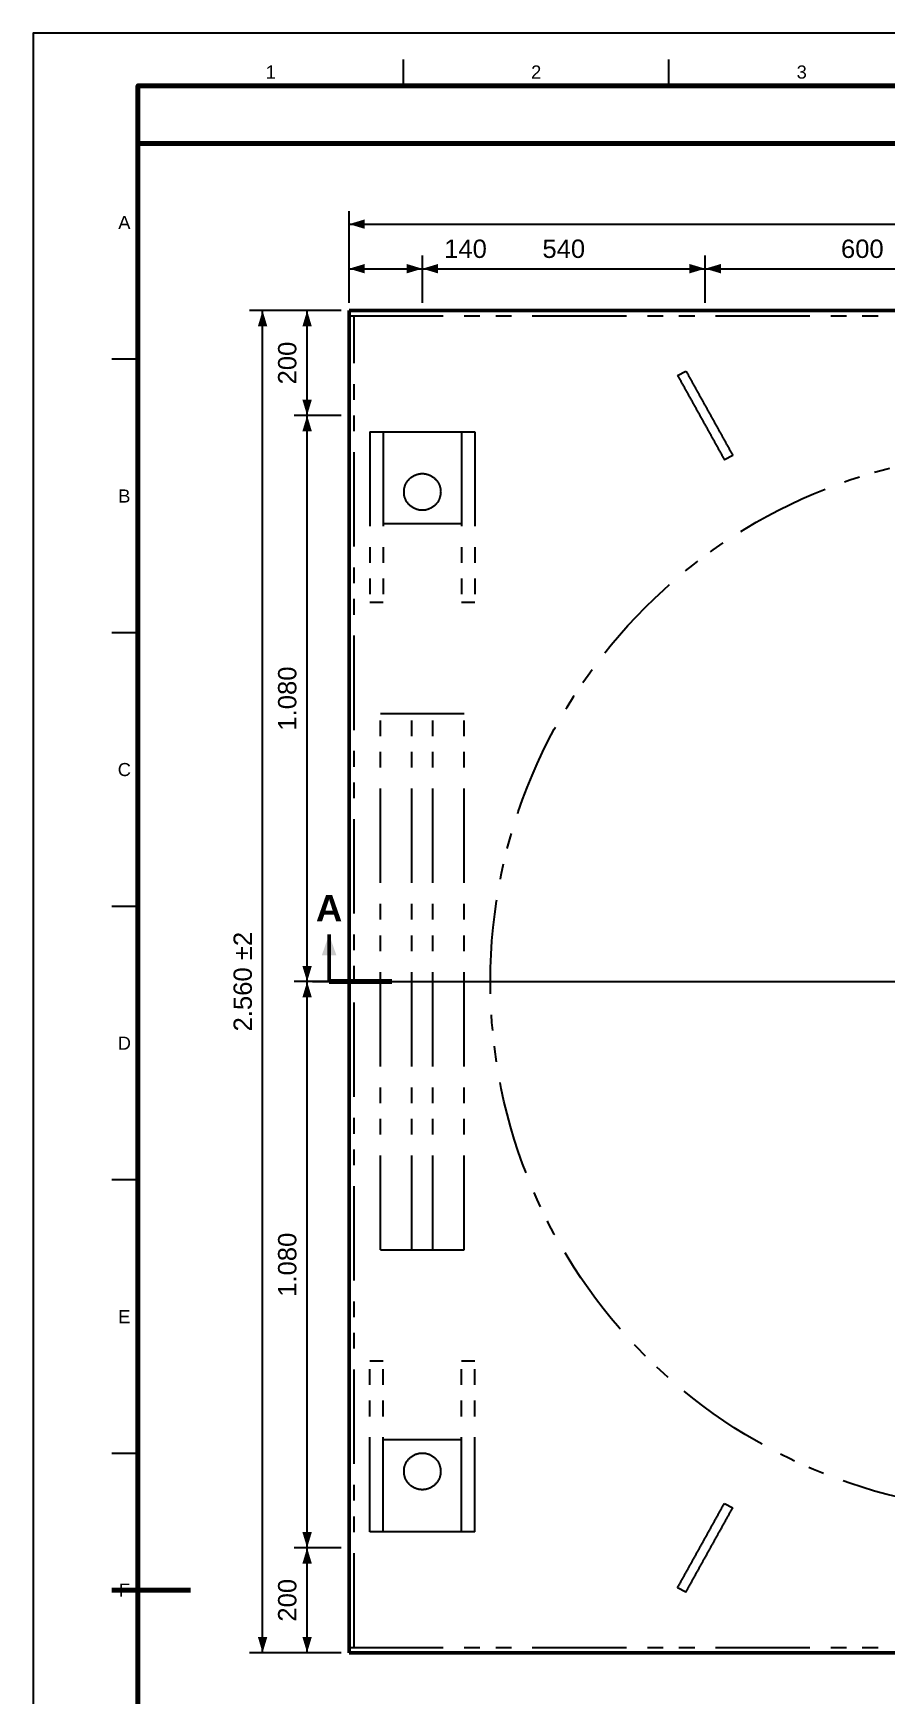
# Model space of a CAD drawing. Header units: millimetres. Extents: x 0 to 841, y 0 to 594.
# Drawn here: x 0 to 163, y 276.9 to 594 of the extents above; entities that cross this region are included whole.
import ezdxf
from ezdxf.enums import TextEntityAlignment as Align

# ---------------------------------------------------------------- set-up
doc = ezdxf.new("R2010")
doc.units = ezdxf.units.MM
doc.linetypes.add('EJE', pattern=[31, 20, -4, 3, -4])
doc.linetypes.add('FANTASMA', pattern=[35, 18, -4, 3, -3, 3, -4])
for name, color, linetype, lineweight in [('CORTE', 7, 'EJE', 70), ('COTA', 7, 'CONTINUOUS', 25), ('EJE', 7, 'EJE', 25), ('FANT', 7, 'FANTASMA', 25), ('FINA', 7, 'CONTINUOUS', 25), ('MARCO', 7, 'CONTINUOUS', 70), ('TXT', 7, 'CONTINUOUS', 25), ('VIS', 7, 'CONTINUOUS', 50)]:
    doc.layers.add(name, color=color, linetype=linetype, lineweight=lineweight)
doc.styles.add('STD', font='LiberationSans-Regular.ttf')
doc.styles.add('STDB', font='LiberationSans-Bold.ttf')

msp = doc.modelspace()

# ---------------------------------------------------------------- linework, layer by layer
at = {"layer": 'CORTE'}
msp.add_line((56.49, 413.09), (68.49, 413.09), dxfattribs=at)
at = {"layer": 'COTA'}
for p, q in [((60.29, 542.59), (60.29, 560.09)), ((60.29, 557.59), (316.29, 557.59)), ((60.29, 542.59), (60.29, 551.59)), ((60.29, 549.09), (74.29, 549.09)), ((74.29, 542.59), (74.29, 551.59)), ((74.29, 542.59), (74.29, 551.59)), ((74.29, 549.09), (128.29, 549.09)), ((128.29, 542.59), (128.29, 551.59)), ((128.29, 542.59), (128.29, 551.59)), ((128.29, 549.09), (188.29, 549.09)), ((58.79, 541.09), (41.29, 541.09)), ((43.79, 285.09), (43.79, 541.09)), ((58.79, 541.09), (49.79, 541.09)), ((52.29, 521.09), (52.29, 541.09)), ((58.79, 521.09), (49.79, 521.09)), ((58.79, 521.09), (49.79, 521.09)), ((52.29, 413.09), (52.29, 521.09)), ((58.79, 413.09), (49.79, 413.09)), ((58.79, 413.09), (49.79, 413.09)), ((52.29, 305.09), (52.29, 413.09)), ((58.79, 305.09), (49.79, 305.09)), ((58.79, 305.09), (49.79, 305.09)), ((52.29, 285.09), (52.29, 305.09)), ((58.79, 285.09), (41.29, 285.09)), ((58.79, 285.09), (49.79, 285.09))]:
    msp.add_line(p, q, dxfattribs=at)
for points in [[(60.29, 557.59), (63.29, 556.69), (63.29, 558.49)], [(60.29, 549.09), (63.29, 548.19), (63.29, 549.99)], [(74.29, 549.09), (71.29, 549.99), (71.29, 548.19)], [(74.29, 549.09), (77.29, 548.19), (77.29, 549.99)], [(128.29, 549.09), (125.29, 549.99), (125.29, 548.19)], [(128.29, 549.09), (131.29, 548.19), (131.29, 549.99)], [(43.79, 541.09), (42.89, 538.09), (44.69, 538.09)], [(52.29, 541.09), (51.39, 538.09), (53.19, 538.09)], [(52.29, 521.09), (53.19, 524.09), (51.39, 524.09)], [(52.29, 521.09), (51.39, 518.09), (53.19, 518.09)], [(56.49, 422.09), (55.09, 418.09), (57.89, 418.09)], [(52.29, 413.09), (53.19, 416.09), (51.39, 416.09)], [(52.29, 413.09), (51.39, 410.09), (53.19, 410.09)], [(52.29, 305.09), (53.19, 308.09), (51.39, 308.09)], [(52.29, 305.09), (51.39, 302.09), (53.19, 302.09)], [(43.79, 285.09), (44.69, 288.09), (42.89, 288.09)], [(52.29, 285.09), (53.19, 288.09), (51.39, 288.09)]]:
    msp.add_solid(points, dxfattribs=at)
at = {"layer": 'EJE'}
for p, q in [((53.29, 413.09), (323.29, 413.09)), ((68.49, 413.09), (308.09, 413.09))]:
    msp.add_line(p, q, dxfattribs=at)
at = {"layer": 'FANT'}
for points in [[(60.29, 540.09), (60.29, 541.09)], [(60.29, 541.09), (316.29, 541.09)], [(60.29, 540.09), (316.29, 540.09)], [(60.29, 286.09), (60.29, 540.09)], [(60.29, 540.09), (61.29, 540.09)], [(61.29, 286.09), (61.29, 540.09)], [(123.03, 528.69), (124.6, 529.57)], [(123.03, 528.69), (123.09, 528.59), (123.15, 528.48), (123.21, 528.38), (123.26, 528.27), (123.32, 528.17), (123.38, 528.06), (123.44, 527.96), (123.5, 527.85), (123.56, 527.75), (123.61, 527.64), (123.67, 527.54), (123.73, 527.43), (123.79, 527.33), (123.85, 527.22), (123.91, 527.12), (123.97, 527.01), (124.02, 526.91), (124.08, 526.8), (124.14, 526.7), (124.2, 526.59), (124.26, 526.48), (124.32, 526.38), (124.37, 526.27), (124.43, 526.17), (124.49, 526.06), (124.55, 525.96), (124.61, 525.85), (124.67, 525.75), (124.72, 525.64), (124.78, 525.54), (124.84, 525.43), (124.9, 525.33), (124.96, 525.22), (125.02, 525.12), (125.08, 525.01), (125.13, 524.91), (125.19, 524.8), (125.25, 524.7), (125.31, 524.59), (125.37, 524.49), (125.43, 524.38), (125.48, 524.28), (125.54, 524.17), (125.6, 524.07), (125.66, 523.96), (125.72, 523.86), (125.78, 523.75), (125.83, 523.65), (125.89, 523.54), (125.95, 523.44), (126.01, 523.33), (126.07, 523.23), (126.13, 523.12), (126.18, 523.02), (126.24, 522.91), (126.3, 522.81), (126.36, 522.7), (126.42, 522.6), (126.48, 522.49), (126.54, 522.39), (126.59, 522.28), (126.65, 522.17), (126.71, 522.07), (126.77, 521.96), (126.83, 521.86), (126.89, 521.75), (126.94, 521.65), (127, 521.54), (127.06, 521.44), (127.12, 521.33), (127.18, 521.23), (127.24, 521.12), (127.29, 521.02), (127.35, 520.91), (127.41, 520.81), (127.47, 520.7), (127.53, 520.6), (127.59, 520.49), (127.64, 520.39), (127.7, 520.28), (127.76, 520.18), (127.82, 520.07), (127.88, 519.97), (127.94, 519.86), (128, 519.76), (128.05, 519.65), (128.11, 519.55), (128.17, 519.44), (128.23, 519.34), (128.29, 519.23), (128.35, 519.13), (128.4, 519.02), (128.46, 518.92), (128.52, 518.81), (128.58, 518.71), (128.64, 518.6), (128.7, 518.5), (128.75, 518.39), (128.81, 518.29), (128.87, 518.18), (128.93, 518.07), (128.99, 517.97), (129.05, 517.86), (129.1, 517.76), (129.16, 517.65), (129.22, 517.55), (129.28, 517.44), (129.34, 517.34), (129.4, 517.23), (129.46, 517.13), (129.51, 517.02), (129.57, 516.92), (129.63, 516.81), (129.69, 516.71), (129.75, 516.6), (129.81, 516.5), (129.86, 516.39), (129.92, 516.29), (129.98, 516.18), (130.04, 516.08), (130.1, 515.97), (130.16, 515.87), (130.21, 515.76), (130.27, 515.66), (130.33, 515.55), (130.39, 515.45), (130.45, 515.34), (130.51, 515.24), (130.57, 515.13), (130.62, 515.03), (130.68, 514.92), (130.74, 514.82), (130.8, 514.71), (130.86, 514.61), (130.92, 514.5), (130.97, 514.4), (131.03, 514.29), (131.09, 514.19), (131.15, 514.08), (131.21, 513.97), (131.27, 513.87), (131.32, 513.76), (131.38, 513.66), (131.44, 513.55), (131.5, 513.45), (131.56, 513.34), (131.62, 513.24), (131.67, 513.13), (131.73, 513.03), (131.79, 512.92), (131.85, 512.82), (131.91, 512.71), (131.97, 512.61)], [(124.6, 529.57), (124.66, 529.46), (124.72, 529.36), (124.78, 529.25), (124.84, 529.15), (124.9, 529.04), (124.95, 528.94), (125.01, 528.83), (125.07, 528.73), (125.13, 528.62), (125.19, 528.52), (125.25, 528.41), (125.31, 528.31), (125.36, 528.2), (125.42, 528.1), (125.48, 527.99), (125.54, 527.88), (125.6, 527.78), (125.66, 527.67), (125.71, 527.57), (125.77, 527.46), (125.83, 527.36), (125.89, 527.25), (125.95, 527.15), (126.01, 527.04), (126.06, 526.94), (126.12, 526.83), (126.18, 526.73), (126.24, 526.62), (126.3, 526.52), (126.36, 526.41), (126.41, 526.31), (126.47, 526.2), (126.53, 526.1), (126.59, 525.99), (126.65, 525.89), (126.71, 525.78), (126.77, 525.68), (126.82, 525.57), (126.88, 525.47), (126.94, 525.36), (127, 525.26), (127.06, 525.15), (127.12, 525.05), (127.17, 524.94), (127.23, 524.84), (127.29, 524.73), (127.35, 524.63), (127.41, 524.52), (127.47, 524.42), (127.52, 524.31), (127.58, 524.21), (127.64, 524.1), (127.7, 524), (127.76, 523.89), (127.82, 523.78), (127.88, 523.68), (127.93, 523.57), (127.99, 523.47), (128.05, 523.36), (128.11, 523.26), (128.17, 523.15), (128.23, 523.05), (128.28, 522.94), (128.34, 522.84), (128.4, 522.73), (128.46, 522.63), (128.52, 522.52), (128.58, 522.42), (128.63, 522.31), (128.69, 522.21), (128.75, 522.1), (128.81, 522), (128.87, 521.89), (128.93, 521.79), (128.98, 521.68), (129.04, 521.58), (129.1, 521.47), (129.16, 521.37), (129.22, 521.26), (129.28, 521.16), (129.34, 521.05), (129.39, 520.95), (129.45, 520.84), (129.51, 520.74), (129.57, 520.63), (129.63, 520.53), (129.69, 520.42), (129.74, 520.32), (129.8, 520.21), (129.86, 520.11), (129.92, 520), (129.98, 519.9), (130.04, 519.79), (130.09, 519.68), (130.15, 519.58), (130.21, 519.47), (130.27, 519.37), (130.33, 519.26), (130.39, 519.16), (130.44, 519.05), (130.5, 518.95), (130.56, 518.84), (130.62, 518.74), (130.68, 518.63), (130.74, 518.53), (130.8, 518.42), (130.85, 518.32), (130.91, 518.21), (130.97, 518.11), (131.03, 518), (131.09, 517.9), (131.15, 517.79), (131.2, 517.69), (131.26, 517.58), (131.32, 517.48), (131.38, 517.37), (131.44, 517.27), (131.5, 517.16), (131.55, 517.06), (131.61, 516.95), (131.67, 516.85), (131.73, 516.74), (131.79, 516.64), (131.85, 516.53), (131.9, 516.43), (131.96, 516.32), (132.02, 516.22), (132.08, 516.11), (132.14, 516.01), (132.2, 515.9), (132.26, 515.8), (132.31, 515.69), (132.37, 515.58), (132.43, 515.48), (132.49, 515.37), (132.55, 515.27), (132.61, 515.16), (132.66, 515.06), (132.72, 514.95), (132.78, 514.85), (132.84, 514.74), (132.9, 514.64), (132.96, 514.53), (133.01, 514.43), (133.07, 514.32), (133.13, 514.22), (133.19, 514.11), (133.25, 514.01), (133.31, 513.9), (133.37, 513.8), (133.42, 513.69), (133.48, 513.59), (133.54, 513.48)], [(64.29, 518), (66.79, 518)], [(64.29, 518), (64.29, 485.5)], [(66.79, 518), (66.79, 485.5)], [(66.79, 518), (81.79, 518)], [(66.79, 518), (66.79, 500.5)], [(81.79, 518), (84.29, 518)], [(81.79, 518), (81.79, 485.5)], [(81.79, 518), (81.79, 500.5)], [(84.29, 518), (84.29, 485.5)], [(133.54, 513.48), (131.97, 512.61)], [(74.29, 503), (74.17, 503), (74.05, 503.01), (73.93, 503.02), (73.81, 503.03), (73.69, 503.05), (73.57, 503.07), (73.45, 503.1), (73.34, 503.13), (73.22, 503.17), (73.11, 503.2), (72.99, 503.25), (72.88, 503.29), (72.77, 503.34), (72.67, 503.4), (72.56, 503.45), (72.46, 503.52), (72.36, 503.58), (72.26, 503.65), (72.16, 503.72), (72.07, 503.79), (71.98, 503.87), (71.89, 503.95), (71.8, 504.04), (71.72, 504.12), (71.64, 504.21), (71.56, 504.3), (71.49, 504.4), (71.42, 504.5), (71.35, 504.6), (71.28, 504.7), (71.22, 504.8), (71.17, 504.91), (71.12, 505.02), (71.07, 505.13), (71.02, 505.24), (70.98, 505.35), (70.94, 505.46), (70.91, 505.58), (70.88, 505.7), (70.85, 505.81), (70.83, 505.93), (70.81, 506.05), (70.8, 506.17), (70.79, 506.29), (70.79, 506.41), (70.79, 506.53), (70.79, 506.65), (70.8, 506.77), (70.81, 506.89), (70.82, 507.01), (70.84, 507.13), (70.87, 507.25), (70.89, 507.36), (70.93, 507.48), (70.96, 507.59), (71, 507.71), (71.04, 507.82), (71.09, 507.93), (71.14, 508.04), (71.2, 508.15), (71.25, 508.25), (71.32, 508.35), (71.38, 508.45), (71.45, 508.55), (71.52, 508.65), (71.6, 508.74), (71.68, 508.83), (71.76, 508.92), (71.84, 509.01), (71.93, 509.09), (72.02, 509.17), (72.11, 509.24), (72.21, 509.32), (72.31, 509.39), (72.41, 509.45), (72.51, 509.52), (72.61, 509.58), (72.72, 509.63), (72.83, 509.68), (72.94, 509.73), (73.05, 509.78), (73.16, 509.82), (73.28, 509.85), (73.39, 509.88), (73.51, 509.91), (73.63, 509.94), (73.75, 509.96), (73.87, 509.97), (73.99, 509.99), (74.11, 510), (74.23, 510), (74.35, 510), (74.47, 510), (74.59, 509.99), (74.71, 509.97), (74.82, 509.96), (74.94, 509.94), (75.06, 509.91), (75.18, 509.88), (75.29, 509.85), (75.41, 509.82), (75.52, 509.78), (75.63, 509.73), (75.74, 509.68), (75.85, 509.63), (75.96, 509.58), (76.06, 509.52), (76.16, 509.45), (76.26, 509.39), (76.36, 509.32), (76.46, 509.24), (76.55, 509.17), (76.64, 509.09), (76.73, 509.01), (76.81, 508.92), (76.89, 508.83), (76.97, 508.74), (77.05, 508.65), (77.12, 508.55), (77.19, 508.45), (77.25, 508.35), (77.32, 508.25), (77.37, 508.15), (77.43, 508.04), (77.48, 507.93), (77.53, 507.82), (77.57, 507.71), (77.61, 507.59), (77.65, 507.48), (77.68, 507.36), (77.71, 507.25), (77.73, 507.13), (77.75, 507.01), (77.76, 506.89), (77.78, 506.77), (77.78, 506.65), (77.79, 506.53), (77.78, 506.41), (77.78, 506.29), (77.77, 506.17), (77.76, 506.05), (77.74, 505.93), (77.72, 505.81), (77.69, 505.7), (77.66, 505.58), (77.63, 505.46), (77.59, 505.35), (77.55, 505.24), (77.5, 505.13), (77.46, 505.02), (77.4, 504.91), (77.35, 504.8), (77.29, 504.7), (77.22, 504.6), (77.16, 504.5), (77.09, 504.4), (77.01, 504.3), (76.93, 504.21), (76.85, 504.12), (76.77, 504.04), (76.69, 503.95), (76.6, 503.87), (76.5, 503.79), (76.41, 503.72), (76.31, 503.65), (76.21, 503.58), (76.11, 503.52), (76.01, 503.45), (75.9, 503.4), (75.8, 503.34), (75.69, 503.29), (75.58, 503.25), (75.46, 503.2), (75.35, 503.17), (75.23, 503.13), (75.12, 503.1), (75, 503.07), (74.88, 503.05), (74.76, 503.03), (74.65, 503.02), (74.53, 503.01), (74.41, 503), (74.29, 503)], [(66.79, 500.5), (81.79, 500.5)], [(64.29, 485.5), (66.79, 485.5)], [(81.79, 485.5), (84.29, 485.5)], [(66.29, 361.92), (66.29, 464.25)], [(66.29, 464.25), (72.29, 464.25)], [(72.29, 361.92), (72.29, 464.25)], [(72.29, 464.25), (76.29, 464.25)], [(76.29, 464.25), (82.29, 464.25)], [(76.29, 361.92), (76.29, 464.25)], [(82.29, 361.92), (82.29, 464.25)], [(66.29, 361.92), (72.29, 361.92)], [(72.29, 361.92), (76.29, 361.92)], [(76.29, 361.92), (82.29, 361.92)], [(66.79, 340.67), (64.29, 340.67)], [(64.29, 308.17), (64.29, 340.67)], [(66.79, 308.17), (66.79, 340.67)], [(84.29, 340.67), (81.79, 340.67)], [(81.79, 308.17), (81.79, 340.67)], [(84.29, 308.17), (84.29, 340.67)], [(66.79, 308.17), (66.79, 325.67)], [(81.79, 325.67), (66.79, 325.67)], [(81.79, 308.17), (81.79, 325.67)], [(74.29, 323.17), (74.41, 323.17), (74.53, 323.17), (74.65, 323.16), (74.76, 323.14), (74.88, 323.12), (75, 323.1), (75.12, 323.07), (75.23, 323.04), (75.35, 323.01), (75.46, 322.97), (75.58, 322.93), (75.69, 322.88), (75.8, 322.83), (75.9, 322.78), (76.01, 322.72), (76.11, 322.66), (76.21, 322.6), (76.31, 322.53), (76.41, 322.46), (76.5, 322.38), (76.6, 322.3), (76.69, 322.22), (76.77, 322.14), (76.85, 322.05), (76.93, 321.96), (77.01, 321.87), (77.09, 321.78), (77.16, 321.68), (77.22, 321.58), (77.29, 321.48), (77.35, 321.37), (77.4, 321.27), (77.46, 321.16), (77.5, 321.05), (77.55, 320.94), (77.59, 320.82), (77.63, 320.71), (77.66, 320.6), (77.69, 320.48), (77.72, 320.36), (77.74, 320.24), (77.76, 320.12), (77.77, 320), (77.78, 319.88), (77.78, 319.76), (77.79, 319.64), (77.78, 319.52), (77.78, 319.4), (77.76, 319.29), (77.75, 319.17), (77.73, 319.05), (77.71, 318.93), (77.68, 318.81), (77.65, 318.7), (77.61, 318.58), (77.57, 318.47), (77.53, 318.36), (77.48, 318.25), (77.43, 318.14), (77.37, 318.03), (77.32, 317.92), (77.25, 317.82), (77.19, 317.72), (77.12, 317.62), (77.05, 317.53), (76.97, 317.43), (76.89, 317.34), (76.81, 317.25), (76.73, 317.17), (76.64, 317.09), (76.55, 317.01), (76.46, 316.93), (76.36, 316.86), (76.26, 316.79), (76.16, 316.72), (76.06, 316.66), (75.96, 316.6), (75.85, 316.54), (75.74, 316.49), (75.63, 316.44), (75.52, 316.4), (75.41, 316.36), (75.29, 316.32), (75.18, 316.29), (75.06, 316.26), (74.94, 316.24), (74.82, 316.22), (74.71, 316.2), (74.59, 316.19), (74.47, 316.18), (74.35, 316.18), (74.23, 316.18), (74.11, 316.18), (73.99, 316.19), (73.87, 316.2), (73.75, 316.22), (73.63, 316.24), (73.51, 316.26), (73.39, 316.29), (73.28, 316.32), (73.16, 316.36), (73.05, 316.4), (72.94, 316.44), (72.83, 316.49), (72.72, 316.54), (72.61, 316.6), (72.51, 316.66), (72.41, 316.72), (72.31, 316.79), (72.21, 316.86), (72.11, 316.93), (72.02, 317.01), (71.93, 317.09), (71.84, 317.17), (71.76, 317.25), (71.68, 317.34), (71.6, 317.43), (71.52, 317.53), (71.45, 317.62), (71.38, 317.72), (71.32, 317.82), (71.25, 317.92), (71.2, 318.03), (71.14, 318.14), (71.09, 318.25), (71.04, 318.36), (71, 318.47), (70.96, 318.58), (70.93, 318.7), (70.89, 318.81), (70.87, 318.93), (70.84, 319.05), (70.82, 319.17), (70.81, 319.29), (70.8, 319.4), (70.79, 319.52), (70.79, 319.64), (70.79, 319.76), (70.79, 319.88), (70.8, 320), (70.81, 320.12), (70.83, 320.24), (70.85, 320.36), (70.88, 320.48), (70.91, 320.6), (70.94, 320.71), (70.98, 320.82), (71.02, 320.94), (71.07, 321.05), (71.12, 321.16), (71.17, 321.27), (71.22, 321.37), (71.28, 321.48), (71.35, 321.58), (71.42, 321.68), (71.49, 321.78), (71.56, 321.87), (71.64, 321.96), (71.72, 322.05), (71.8, 322.14), (71.89, 322.22), (71.98, 322.3), (72.07, 322.38), (72.16, 322.46), (72.26, 322.53), (72.36, 322.6), (72.46, 322.66), (72.56, 322.72), (72.67, 322.78), (72.77, 322.83), (72.88, 322.88), (72.99, 322.93), (73.11, 322.97), (73.22, 323.01), (73.34, 323.04), (73.45, 323.07), (73.57, 323.1), (73.69, 323.12), (73.81, 323.14), (73.93, 323.16), (74.05, 323.17), (74.17, 323.17), (74.29, 323.17)], [(123.03, 297.48), (123.09, 297.59), (123.15, 297.69), (123.21, 297.8), (123.26, 297.9), (123.32, 298.01), (123.38, 298.11), (123.44, 298.22), (123.5, 298.32), (123.56, 298.43), (123.61, 298.53), (123.67, 298.64), (123.73, 298.74), (123.79, 298.85), (123.85, 298.95), (123.91, 299.06), (123.97, 299.16), (124.02, 299.27), (124.08, 299.37), (124.14, 299.48), (124.2, 299.58), (124.26, 299.69), (124.32, 299.8), (124.37, 299.9), (124.43, 300.01), (124.49, 300.11), (124.55, 300.22), (124.61, 300.32), (124.67, 300.43), (124.72, 300.53), (124.78, 300.64), (124.84, 300.74), (124.9, 300.85), (124.96, 300.95), (125.02, 301.06), (125.08, 301.16), (125.13, 301.27), (125.19, 301.37), (125.25, 301.48), (125.31, 301.58), (125.37, 301.69), (125.43, 301.79), (125.48, 301.9), (125.54, 302), (125.6, 302.11), (125.66, 302.21), (125.72, 302.32), (125.78, 302.42), (125.83, 302.53), (125.89, 302.63), (125.95, 302.74), (126.01, 302.84), (126.07, 302.95), (126.13, 303.05), (126.18, 303.16), (126.24, 303.26), (126.3, 303.37), (126.36, 303.47), (126.42, 303.58), (126.48, 303.68), (126.54, 303.79), (126.59, 303.9), (126.65, 304), (126.71, 304.11), (126.77, 304.21), (126.83, 304.32), (126.89, 304.42), (126.94, 304.53), (127, 304.63), (127.06, 304.74), (127.12, 304.84), (127.18, 304.95), (127.24, 305.05), (127.29, 305.16), (127.35, 305.26), (127.41, 305.37), (127.47, 305.47), (127.53, 305.58), (127.59, 305.68), (127.64, 305.79), (127.7, 305.89), (127.76, 306), (127.82, 306.1), (127.88, 306.21), (127.94, 306.31), (128, 306.42), (128.05, 306.52), (128.11, 306.63), (128.17, 306.73), (128.23, 306.84), (128.29, 306.94), (128.35, 307.05), (128.4, 307.15), (128.46, 307.26), (128.52, 307.36), (128.58, 307.47), (128.64, 307.57), (128.7, 307.68), (128.75, 307.78), (128.81, 307.89), (128.87, 308), (128.93, 308.1), (128.99, 308.21), (129.05, 308.31), (129.1, 308.42), (129.16, 308.52), (129.22, 308.63), (129.28, 308.73), (129.34, 308.84), (129.4, 308.94), (129.46, 309.05), (129.51, 309.15), (129.57, 309.26), (129.63, 309.36), (129.69, 309.47), (129.75, 309.57), (129.81, 309.68), (129.86, 309.78), (129.92, 309.89), (129.98, 309.99), (130.04, 310.1), (130.1, 310.2), (130.16, 310.31), (130.21, 310.41), (130.27, 310.52), (130.33, 310.62), (130.39, 310.73), (130.45, 310.83), (130.51, 310.94), (130.57, 311.04), (130.62, 311.15), (130.68, 311.25), (130.74, 311.36), (130.8, 311.46), (130.86, 311.57), (130.92, 311.67), (130.97, 311.78), (131.03, 311.88), (131.09, 311.99), (131.15, 312.1), (131.21, 312.2), (131.27, 312.31), (131.32, 312.41), (131.38, 312.52), (131.44, 312.62), (131.5, 312.73), (131.56, 312.83), (131.62, 312.94), (131.67, 313.04), (131.73, 313.15), (131.79, 313.25), (131.85, 313.36), (131.91, 313.46), (131.97, 313.57)], [(124.6, 296.61), (124.66, 296.71), (124.72, 296.82), (124.78, 296.92), (124.84, 297.03), (124.9, 297.13), (124.95, 297.24), (125.01, 297.34), (125.07, 297.45), (125.13, 297.55), (125.19, 297.66), (125.25, 297.76), (125.31, 297.87), (125.36, 297.97), (125.42, 298.08), (125.48, 298.19), (125.54, 298.29), (125.6, 298.4), (125.66, 298.5), (125.71, 298.61), (125.77, 298.71), (125.83, 298.82), (125.89, 298.92), (125.95, 299.03), (126.01, 299.13), (126.06, 299.24), (126.12, 299.34), (126.18, 299.45), (126.24, 299.55), (126.3, 299.66), (126.36, 299.76), (126.41, 299.87), (126.47, 299.97), (126.53, 300.08), (126.59, 300.18), (126.65, 300.29), (126.71, 300.39), (126.77, 300.5), (126.82, 300.6), (126.88, 300.71), (126.94, 300.81), (127, 300.92), (127.06, 301.02), (127.12, 301.13), (127.17, 301.23), (127.23, 301.34), (127.29, 301.44), (127.35, 301.55), (127.41, 301.65), (127.47, 301.76), (127.52, 301.86), (127.58, 301.97), (127.64, 302.07), (127.7, 302.18), (127.76, 302.29), (127.82, 302.39), (127.88, 302.5), (127.93, 302.6), (127.99, 302.71), (128.05, 302.81), (128.11, 302.92), (128.17, 303.02), (128.23, 303.13), (128.28, 303.23), (128.34, 303.34), (128.4, 303.44), (128.46, 303.55), (128.52, 303.65), (128.58, 303.76), (128.63, 303.86), (128.69, 303.97), (128.75, 304.07), (128.81, 304.18), (128.87, 304.28), (128.93, 304.39), (128.98, 304.49), (129.04, 304.6), (129.1, 304.7), (129.16, 304.81), (129.22, 304.91), (129.28, 305.02), (129.34, 305.12), (129.39, 305.23), (129.45, 305.33), (129.51, 305.44), (129.57, 305.54), (129.63, 305.65), (129.69, 305.75), (129.74, 305.86), (129.8, 305.96), (129.86, 306.07), (129.92, 306.17), (129.98, 306.28), (130.04, 306.39), (130.09, 306.49), (130.15, 306.6), (130.21, 306.7), (130.27, 306.81), (130.33, 306.91), (130.39, 307.02), (130.44, 307.12), (130.5, 307.23), (130.56, 307.33), (130.62, 307.44), (130.68, 307.54), (130.74, 307.65), (130.8, 307.75), (130.85, 307.86), (130.91, 307.96), (130.97, 308.07), (131.03, 308.17), (131.09, 308.28), (131.15, 308.38), (131.2, 308.49), (131.26, 308.59), (131.32, 308.7), (131.38, 308.8), (131.44, 308.91), (131.5, 309.01), (131.55, 309.12), (131.61, 309.22), (131.67, 309.33), (131.73, 309.43), (131.79, 309.54), (131.85, 309.64), (131.9, 309.75), (131.96, 309.85), (132.02, 309.96), (132.08, 310.06), (132.14, 310.17), (132.2, 310.27), (132.26, 310.38), (132.31, 310.48), (132.37, 310.59), (132.43, 310.7), (132.49, 310.8), (132.55, 310.91), (132.61, 311.01), (132.66, 311.12), (132.72, 311.22), (132.78, 311.33), (132.84, 311.43), (132.9, 311.54), (132.96, 311.64), (133.01, 311.75), (133.07, 311.85), (133.13, 311.96), (133.19, 312.06), (133.25, 312.17), (133.31, 312.27), (133.37, 312.38), (133.42, 312.48), (133.48, 312.59), (133.54, 312.69)], [(131.97, 313.57), (133.54, 312.69)], [(66.79, 308.17), (64.29, 308.17)], [(81.79, 308.17), (66.79, 308.17)], [(84.29, 308.17), (81.79, 308.17)], [(124.6, 296.61), (123.03, 297.48)], [(60.29, 285.09), (60.29, 286.09)], [(60.29, 286.09), (316.29, 286.09)], [(60.29, 286.09), (61.29, 286.09)], [(60.29, 285.09), (316.29, 285.09)]]:
    msp.add_lwpolyline(points, dxfattribs=at)
msp.add_circle((188.29, 413.09), 101, dxfattribs=at)
msp.add_circle((188.29, 413.09), 101, dxfattribs=at)
at = {"layer": 'FINA'}
for p, q in [((70.69, 584), (70.69, 589)), ((121.38, 584), (121.38, 589)), ((20, 531.82), (15, 531.82)), ((20, 479.64), (15, 479.64)), ((20, 427.45), (15, 427.45)), ((20, 375.27), (15, 375.27)), ((20, 323.09), (15, 323.09))]:
    msp.add_line(p, q, dxfattribs=at)
msp.add_lwpolyline([(0, 0), (841, 0), (841, 594), (0, 594)], close=True, dxfattribs=at)
at = {"layer": 'MARCO'}
msp.add_line((15, 297), (30, 297), dxfattribs=at)
for points in [[(20, 10), (831, 10), (831, 584), (20, 584)], [(20, 573), (831, 573), (831, 584), (20, 584)]]:
    msp.add_lwpolyline(points, close=True, dxfattribs=at)
at = {"layer": 'VIS'}
msp.add_line((56.49, 413.09), (56.49, 422.09), dxfattribs=at)
for points in [[(60.29, 285.09), (60.29, 541.09)], [(60.29, 541.09), (316.29, 541.09)], [(60.29, 285.09), (316.29, 285.09)]]:
    msp.add_lwpolyline(points, dxfattribs=at)

# ---------------------------------------------------------------- texts
at = {"layer": 'TXT'}
for s, height, style, p in [('1', 2.5, 'STD', (45.34, 586.6)), ('2', 2.5, 'STD', (96.03, 586.6)), ('3', 2.5, 'STD', (146.72, 586.6)), ('A', 2.5, 'STD', (17.4, 557.91)), ('B', 2.5, 'STD', (17.4, 505.73)), ('C', 2.5, 'STD', (17.4, 453.55)), ('A', 5, 'STDB', (56.49, 427.09)), ('D', 2.5, 'STD', (17.4, 401.36)), ('E', 2.5, 'STD', (17.4, 349.18)), ('F', 2.5, 'STD', (17.4, 297))]:
    msp.add_text(s, height=height, dxfattribs=dict(at, style=style)).set_placement(p, align=Align.MIDDLE_CENTER)
at = {"layer": 'TXT', "style": 'STD'}
for s, p in [('140', (82.53, 550.09)), ('540', (101.29, 550.09)), ('600', (158.29, 550.09))]:
    msp.add_text(s, height=3.5, dxfattribs=at).set_placement(p, align=Align.BOTTOM_CENTER)
for s, p in [('200', (51.29, 531.09)), ('1.080', (51.29, 467.09)), ('2.560 ±2', (42.79, 413.09)), ('1.080', (51.29, 359.09)), ('200', (51.29, 295.09))]:
    msp.add_text(s, height=3.5, rotation=90, dxfattribs=at).set_placement(p, align=Align.BOTTOM_CENTER)

doc.saveas('drawing.dxf')
